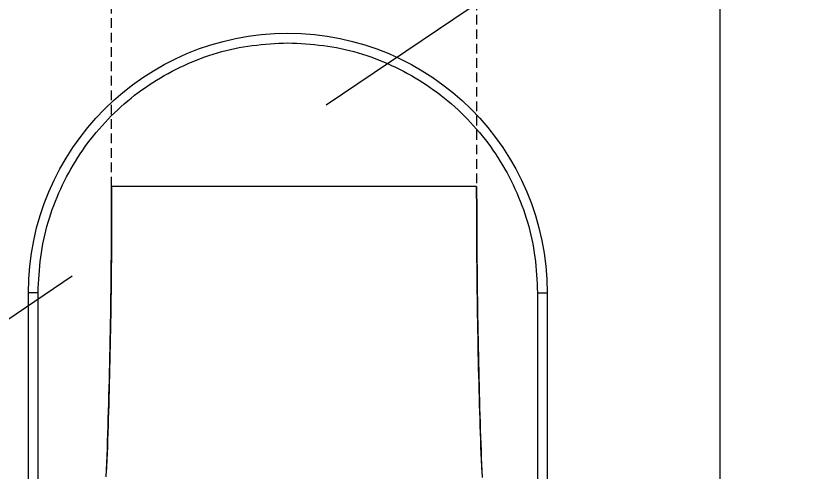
# Model space of a CAD drawing. Header units: millimetres. Extents: x -57981 to -54292, y 3591 to 5422.
# Drawn here: x -56979.51 to -56946.88, y 4736.66 to 4755.27 of the extents above; entities that cross this region are included whole.
import ezdxf

# ---------------------------------------------------------------- set-up
doc = ezdxf.new("R2010")
doc.units = ezdxf.units.MM
for name, pattern in [('( Hidden )', [0.375, 0.25, -0.125]), ('DASHDOT', [1, 0.5, -0.25, 0, -0.25]), ('DASHDOT2', [0.5, 0.25, -0.125, 0, -0.125])]:
    doc.linetypes.add(name, pattern=pattern)
doc.layers.add('Aks-profil aksesuar vs.', color=87, linetype='DASHDOT')
doc.layers.add('DOĞRAMA GÖRÜNÜŞ', color=165, linetype='Continuous', lineweight=0)

# ---------------------------------------------------------------- blocks, each defined once
blk = doc.blocks.new('hbshb kol')
at = {"layer": 'Aks-profil aksesuar vs.', "color": 0, "linetype": 'Continuous'}
for p, q in [((-13.5, -70.128), (-13.5, -47.128)), ((13, -47.128), (13, -70.128))]:
    blk.add_line(p, q, dxfattribs=at)
at = {"layer": 'Aks-profil aksesuar vs.', "color": 251, "linetype": '( Hidden )', "ltscale": 2}
for points in [[(-9.453, -56.714), (-9.438, -56.35), (-9.423, -55.982), (-9.409, -55.61), (-9.395, -55.233), (-9.382, -54.852), (-9.369, -54.467), (-9.356, -54.077), (-9.344, -53.684), (-9.332, -53.288), (-9.32, -52.887), (-9.309, -52.483), (-9.298, -52.076), (-9.288, -51.665), (-9.278, -51.251), (-9.268, -50.833), (-9.259, -50.413), (-9.251, -49.99), (-9.242, -49.564), (-9.235, -49.136), (-9.227, -48.706), (-9.22, -48.273), (-9.214, -47.838), (-9.208, -47.401), (-9.202, -46.962), (-9.197, -46.521), (-9.192, -46.079), (-9.188, -45.636), (-9.184, -45.191), (-9.181, -44.745), (-9.178, -44.299), (-9.176, -43.851), (-9.174, -43.403), (-9.173, -42.954), (-9.172, -42.504), (-9.171, -42.055), (-9.17, -41.605), (-9.17, 72.32)], [(9.83, 72.32), (9.83, -41.605), (9.83, -42.032), (9.831, -42.46), (9.832, -42.886), (9.833, -43.313), (9.835, -43.739), (9.837, -44.164), (9.839, -44.589), (9.842, -45.013), (9.845, -45.436), (9.849, -45.858), (9.854, -46.279), (9.858, -46.698), (9.863, -47.116), (9.869, -47.532), (9.875, -47.947), (9.881, -48.36), (9.888, -48.771), (9.895, -49.179), (9.902, -49.586), (9.91, -49.99), (9.918, -50.392), (9.927, -50.792), (9.936, -51.188), (9.945, -51.582), (9.955, -51.973), (9.965, -52.362), (9.975, -52.746), (9.986, -53.128), (9.998, -53.507), (10.009, -53.882), (10.021, -54.253), (10.033, -54.621), (10.046, -54.986), (10.059, -55.347), (10.072, -55.704), (10.086, -56.057), (10.1, -56.406), (10.114, -56.751)], [(10.109, -56.516), (10.095, -56.178), (10.081, -55.836), (10.068, -55.49), (10.055, -55.139), (10.042, -54.785), (10.03, -54.427), (10.018, -54.066), (10.006, -53.7), (9.995, -53.331), (9.984, -52.959), (9.973, -52.584), (9.963, -52.205), (9.953, -51.823), (9.943, -51.438), (9.934, -51.05), (9.925, -50.659), (9.917, -50.266), (9.909, -49.87), (9.901, -49.472), (9.894, -49.072), (9.887, -48.669), (9.88, -48.264), (9.874, -47.857), (9.868, -47.449), (9.863, -47.039), (9.858, -46.627), (9.853, -46.214), (9.849, -45.799), (9.845, -45.383), (9.842, -44.967), (9.839, -44.549), (9.837, -44.13), (9.835, -43.71), (9.833, -43.29), (9.832, -42.869), (9.831, -42.448), (9.83, -42.027), (9.83, -41.605), (9.802, -41.605), (9.773, -41.605), (9.743, -41.605), (9.71, -41.605), (9.673, -41.605), (9.632, -41.605), (9.586, -41.605), (9.533, -41.605), (9.474, -41.605), (9.406, -41.605), (9.331, -41.605), (9.247, -41.605), (9.156, -41.605), (9.058, -41.605), (8.953, -41.605), (8.841, -41.605), (8.722, -41.605), (8.597, -41.605), (8.466, -41.605), (8.329, -41.605), (8.186, -41.605), (8.036, -41.605), (7.881, -41.605), (7.72, -41.605), (7.554, -41.605), (7.381, -41.605), (7.203, -41.605), (7.02, -41.605), (6.83, -41.605), (6.636, -41.605), (6.436, -41.605), (6.232, -41.605), (6.023, -41.605), (5.809, -41.605), (5.59, -41.605), (5.368, -41.605), (5.141, -41.605), (4.911, -41.605), (4.677, -41.605), (4.439, -41.605), (4.198, -41.605), (3.955, -41.605), (3.708, -41.605), (3.458, -41.605), (3.206, -41.605), (2.952, -41.605), (2.696, -41.605), (2.438, -41.605), (2.178, -41.605), (1.917, -41.605), (1.654, -41.605), (1.39, -41.605), (1.126, -41.605), (0.861, -41.605), (0.595, -41.605), (0.33, -41.605), (0.064, -41.605), (-0.201, -41.605), (-0.466, -41.605), (-0.731, -41.605), (-0.994, -41.605), (-1.257, -41.605), (-1.518, -41.605), (-1.778, -41.605), (-2.036, -41.605), (-2.293, -41.605), (-2.547, -41.605), (-2.799, -41.605), (-3.048, -41.605), (-3.295, -41.605), (-3.539, -41.605), (-3.78, -41.605), (-4.017, -41.605), (-4.251, -41.605), (-4.482, -41.605), (-4.708, -41.605), (-4.931, -41.605), (-5.149, -41.605), (-5.363, -41.605), (-5.572, -41.605), (-5.777, -41.605), (-5.976, -41.605), (-6.171, -41.605), (-6.36, -41.605), (-6.544, -41.605), (-6.722, -41.605), (-6.894, -41.605), (-7.061, -41.605), (-7.222, -41.605), (-7.377, -41.605), (-7.526, -41.605), (-7.669, -41.605), (-7.807, -41.605), (-7.938, -41.605), (-8.063, -41.605), (-8.181, -41.605), (-8.294, -41.605), (-8.399, -41.605), (-8.497, -41.605), (-8.588, -41.605), (-8.671, -41.605), (-8.747, -41.605), (-8.814, -41.605), (-8.874, -41.605), (-8.926, -41.605), (-8.973, -41.605), (-9.014, -41.605), (-9.05, -41.605), (-9.083, -41.605), (-9.114, -41.605), (-9.143, -41.605), (-9.17, -41.605), (-9.171, -42.027), (-9.172, -42.448), (-9.173, -42.869), (-9.174, -43.29), (-9.175, -43.71), (-9.177, -44.13), (-9.18, -44.549), (-9.182, -44.967), (-9.186, -45.383), (-9.19, -45.799), (-9.194, -46.214), (-9.198, -46.627), (-9.204, -47.039), (-9.209, -47.449), (-9.215, -47.857), (-9.221, -48.264), (-9.227, -48.669), (-9.234, -49.072), (-9.241, -49.472), (-9.249, -49.87), (-9.257, -50.266), (-9.266, -50.659), (-9.274, -51.05), (-9.284, -51.438), (-9.293, -51.823), (-9.303, -52.205), (-9.313, -52.584), (-9.324, -52.959), (-9.335, -53.331), (-9.347, -53.7), (-9.358, -54.066), (-9.37, -54.427), (-9.383, -54.785), (-9.395, -55.139), (-9.408, -55.49), (-9.422, -55.836), (-9.435, -56.178), (-9.449, -56.516)]]:
    blk.add_lwpolyline(points, dxfattribs=at)
at = {"layer": 'Aks-profil aksesuar vs.', "color": 0, "linetype": 'Continuous'}
for points in [[(22.5, -122.5), (22.5, -17.128, 0.76124), (-22.5, -17.128), (-22.5, -122.5)], [(-9.93, -79.273, -0.188244), (-13.5, -70.128), (-13, -70.128), (-13, -47.128), (-13.5, -47.128, -1), (13.5, -47.128), (13.5, -70.128)]]:
    blk.add_lwpolyline(points, format="xyb", dxfattribs=at)
blk.add_lwpolyline([(-13, -47.128), (-12.988, -46.896), (-12.975, -46.664), (-12.961, -46.432), (-12.945, -46.201), (-12.928, -45.969), (-12.908, -45.738), (-12.885, -45.508), (-12.858, -45.278), (-12.828, -45.049), (-12.793, -44.82), (-12.752, -44.592), (-12.707, -44.365), (-12.657, -44.138), (-12.602, -43.913), (-12.543, -43.689), (-12.479, -43.465), (-12.411, -43.243), (-12.338, -43.022), (-12.262, -42.803), (-12.181, -42.585), (-12.097, -42.368), (-12.01, -42.153), (-11.918, -41.939), (-11.823, -41.727), (-11.725, -41.517), (-11.623, -41.309), (-11.517, -41.102), (-11.408, -40.897), (-11.295, -40.695), (-11.179, -40.494), (-11.059, -40.295), (-10.936, -40.099), (-10.809, -39.905), (-10.678, -39.713), (-10.544, -39.524), (-10.407, -39.336), (-10.266, -39.152), (-10.122, -38.97), (-9.975, -38.79), (-9.824, -38.614), (-9.671, -38.44), (-9.514, -38.268), (-9.354, -38.1), (-9.191, -37.934), (-9.025, -37.772), (-8.857, -37.612), (-8.685, -37.455), (-8.511, -37.302), (-8.334, -37.151), (-8.155, -37.004), (-7.973, -36.86), (-7.788, -36.72), (-7.601, -36.582), (-7.412, -36.448), (-7.22, -36.317), (-7.026, -36.19), (-6.83, -36.067), (-6.632, -35.946), (-6.431, -35.83), (-6.229, -35.717), (-6.025, -35.608), (-5.818, -35.503), (-5.61, -35.401), (-5.4, -35.303), (-5.188, -35.209), (-4.975, -35.118), (-4.76, -35.031), (-4.543, -34.947), (-4.325, -34.867), (-4.106, -34.79), (-3.885, -34.718), (-3.663, -34.65), (-3.439, -34.586), (-3.215, -34.526), (-2.99, -34.471), (-2.763, -34.421), (-2.536, -34.376), (-2.308, -34.335), (-2.079, -34.3), (-1.85, -34.269), (-1.62, -34.243), (-1.389, -34.22), (-1.159, -34.2), (-0.927, -34.182), (-0.696, -34.167), (-0.464, -34.153), (-0.232, -34.14), (0, -34.128), (0.232, -34.14), (0.464, -34.153), (0.696, -34.167), (0.927, -34.183), (1.159, -34.2), (1.39, -34.22), (1.62, -34.243), (1.85, -34.27), (2.079, -34.3), (2.308, -34.335), (2.536, -34.375), (2.763, -34.421), (2.99, -34.471), (3.215, -34.525), (3.439, -34.585), (3.662, -34.649), (3.885, -34.717), (4.105, -34.79), (4.325, -34.866), (4.543, -34.946), (4.76, -35.031), (4.975, -35.118), (5.189, -35.21), (5.401, -35.304), (5.611, -35.403), (5.819, -35.505), (6.026, -35.611), (6.231, -35.72), (6.433, -35.833), (6.634, -35.949), (6.833, -36.069), (7.029, -36.192), (7.223, -36.319), (7.415, -36.45), (7.604, -36.584), (7.791, -36.721), (7.976, -36.862), (8.158, -37.006), (8.337, -37.153), (8.514, -37.304), (8.688, -37.457), (8.86, -37.614), (9.028, -37.774), (9.194, -37.937), (9.356, -38.102), (9.516, -38.271), (9.672, -38.442), (9.826, -38.617), (9.976, -38.793), (10.124, -38.973), (10.268, -39.155), (10.408, -39.34), (10.546, -39.527), (10.68, -39.716), (10.811, -39.908), (10.938, -40.102), (11.061, -40.298), (11.181, -40.496), (11.298, -40.697), (11.411, -40.899), (11.52, -41.103), (11.625, -41.31), (11.727, -41.518), (11.825, -41.728), (11.919, -41.94), (12.01, -42.153), (12.097, -42.368), (12.181, -42.585), (12.261, -42.803), (12.338, -43.022), (12.41, -43.243), (12.478, -43.465), (12.542, -43.688), (12.602, -43.913), (12.657, -44.138), (12.707, -44.365), (12.752, -44.592), (12.793, -44.82), (12.828, -45.049), (12.858, -45.278), (12.885, -45.508), (12.908, -45.738), (12.928, -45.969), (12.945, -46.201), (12.961, -46.432), (12.975, -46.664), (12.988, -46.896), (13, -47.128), (13.5, -47.128)], dxfattribs=at)
at = {"layer": 'Aks-profil aksesuar vs.', "color": 251, "linetype": 'DASHDOT2', "ltscale": 4}
blk.add_arc((-0.57, -68.98), 181.855, 270.26925, 90.39464, dxfattribs=at)

msp = doc.modelspace()

# ---------------------------------------------------------------- linework, layer by layer
at = {"linetype": '( Hidden )', "ltscale": 100}
msp.add_lwpolyline([(-56997.952, 4021.598), (-56597.752, 5269.798), (-56197.552, 4021.598), (-56997.952, 4730.698), (-56197.552, 5269.798)], dxfattribs=at)

# ---------------------------------------------------------------- block references
at = {"layer": 'DOĞRAMA GÖRÜNÜŞ', "xscale": 0.7844908131771426, "yscale": 0.7844908131771426, "zscale": 0.7844908131771426}
msp.add_blockref('hbshb kol', (-56968.413, 4780.952), dxfattribs=at)

doc.saveas('drawing.dxf')
